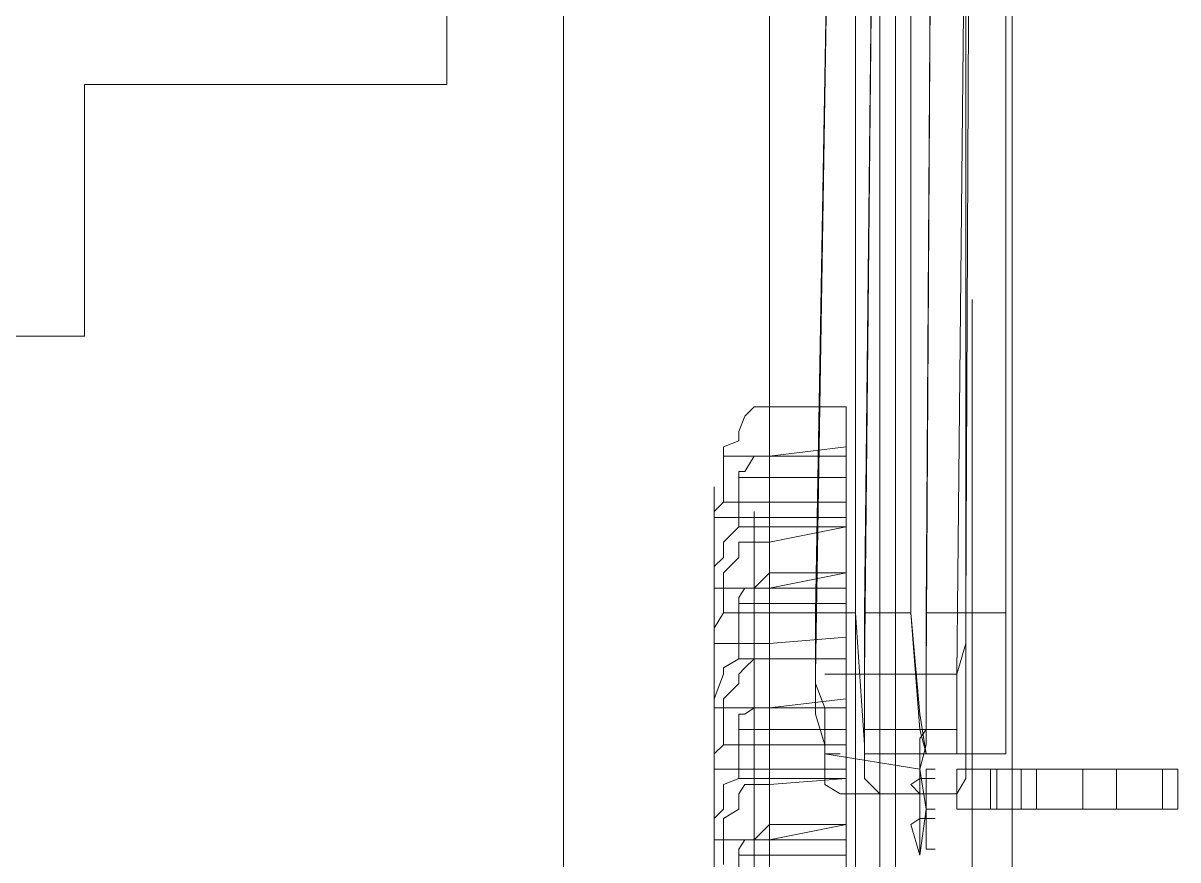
# Model space of a CAD drawing. Header units: millimetres. Extents: x 40 to 176, y -32 to 59.
# Drawn here: x 117.31 to 117.835, y 1.788 to 2.169 of the extents above; entities that cross this region are included whole.
import ezdxf

# ---------------------------------------------------------------- set-up
doc = ezdxf.new("R2010")
doc.units = ezdxf.units.MM
doc.layers.add('15 - Quadro de medição', color=6, linetype='Continuous')

msp = doc.modelspace()

# ---------------------------------------------------------------- linework, layer by layer
at = {"layer": '15 - Quadro de medição', "color": 7, "linetype": 'Continuous', "lineweight": 20, "true_color": 0x000007}
for points in [[(117.64893, 1.40333), (117.64893, 1.40752), (117.64893, 5.09357)], [(117.64893, 4.94411), (117.64893, 1.72598), (117.64893, 1.72598)], [(117.71737, 4.91478), (117.71318, 4.91199), (117.7062, 4.89662), (117.7062, 1.4578), (117.71737, 1.43965), (117.75927, 1.43965)], [(117.75927, 1.82934), (117.75927, 4.88964), (117.75927, 4.88964)], [(117.7062, 4.85472), (117.69921, 4.85472), (117.69921, 1.5039), (117.7062, 1.5039)], [(117.70201, 2.69394), (117.70201, 2.62689), (117.69921, 2.62689), (117.69223, 2.61572), (117.69223, 2.60175), (117.68804, 2.54448), (117.68804, 1.90058), (117.69223, 1.84052), (117.69223, 1.82515), (117.69921, 1.81817), (117.73413, 1.81817), (117.73832, 1.82515), (117.73832, 2.61572), (117.73413, 2.62689)], [(117.68385, 2.62689), (117.68385, 2.61572), (117.68106, 2.61153), (117.68106, 2.54448), (117.66988, 1.90058), (117.66988, 1.85448), (117.67407, 1.84052), (117.67407, 1.82236), (117.68106, 1.81817)], [(117.70201, 2.60873), (117.70201, 2.60175), (117.69921, 2.59756), (117.69921, 2.54448), (117.69223, 1.90058), (117.69223, 1.83633)], [(117.75648, 2.60873), (117.75648, 1.83633), (117.72016, 1.83633)], [(117.73134, 1.83633), (117.73413, 1.83633), (117.73413, 1.87264), (117.73832, 1.88661), (117.73832, 1.90058), (117.74112, 2.54448), (117.74112, 2.59058), (117.73832, 2.59756), (117.73832, 2.60873)], [(117.71737, 1.8475), (117.71318, 1.90058), (117.71318, 2.58359), (117.71737, 2.60175)], [(117.71737, 2.59058), (117.69921, 2.59058), (117.69921, 2.56543), (117.69223, 1.87264), (117.69223, 1.8475), (117.71737, 1.8475)], [(117.71737, 1.8475), (117.73413, 1.8475), (117.73413, 1.87264), (117.74112, 2.56543), (117.74112, 2.58359), (117.73832, 2.59058), (117.71737, 2.59058)], [(117.68106, 2.56543), (117.66988, 1.87264), (117.66988, 1.86845), (117.67407, 1.85728), (117.67407, 1.83633)], [(117.71737, 1.82934), (117.71737, 1.84331), (117.72016, 1.8475), (117.72016, 1.87264), (117.72436, 2.56543)], [(117.68106, 2.54448), (117.68804, 2.54448), (117.68804, 1.90058)], [(117.71318, 1.90058), (117.71318, 2.54448), (117.71318, 2.54448)], [(117.72436, 2.54448), (117.72016, 1.90058), (117.73832, 1.90058), (117.73832, 2.54448)], [(117.74112, 2.54448), (117.75648, 2.54448), (117.75648, 1.90058)], [(117.63496, 2.46207), (117.63496, 2.48302), (117.63496, 2.48722), (117.63776, 2.4942), (117.64195, 2.4942), (117.64893, 2.49839), (117.64893, 1.99416), (117.64195, 1.99416), (117.63776, 1.98997), (117.63496, 1.98299), (117.63496, 1.9788), (117.62798, 1.976), (117.62798, 1.97181)], [(117.55535, 2.39363), (117.55535, 1.72878), (117.55535, 1.72878)], [(117.74112, 1.63659), (117.74112, 2.04305), (117.74112, 2.04305)], [(117.68385, 1.99416), (117.64893, 1.99416), (117.64893, 1.99416)], [(117.68385, 1.99416), (117.68385, 1.97181), (117.68385, 1.97181)], [(117.64893, 1.97181), (117.68385, 1.976), (117.68385, 1.976)], [(117.64893, 1.9327), (117.64893, 1.97181), (117.64195, 1.97181), (117.63776, 1.96483), (117.63496, 1.96483), (117.63496, 1.93969), (117.62798, 1.9327), (117.62798, 1.92572), (117.62379, 1.92153), (117.62379, 1.91175)], [(117.62798, 1.95086), (117.62798, 1.97181), (117.68385, 1.97181), (117.68385, 1.95086)], [(117.68804, 1.96483), (117.68804, 1.49691), (117.68804, 1.46479), (117.69223, 1.45361), (117.74112, 1.45361), (117.74112, 1.50669), (117.73832, 1.50669), (117.73832, 1.60726), (117.74112, 1.60726), (117.74112, 1.63659), (117.7495, 1.63659)], [(117.68385, 1.96203), (117.63496, 1.96203), (117.63496, 1.96203)], [(117.62379, 1.95784), (117.62379, 1.44663), (117.62379, 1.44663)], [(117.64893, 1.94388), (117.62379, 1.94388), (117.62379, 1.94667), (117.62798, 1.95086), (117.68385, 1.95086), (117.68385, 1.94388)], [(117.64195, 1.94667), (117.64195, 1.44244), (117.64195, 1.44244)], [(117.64893, 1.94388), (117.68385, 1.94388), (117.68385, 1.94388)], [(117.68385, 1.94388), (117.68385, 1.91873), (117.68385, 1.91873)], [(117.68385, 1.93969), (117.64893, 1.9327), (117.63776, 1.9327), (117.63496, 1.9327), (117.63496, 1.92572), (117.62798, 1.91873), (117.62798, 1.91175), (117.68385, 1.91175), (117.68385, 1.91873)], [(117.64893, 1.93969), (117.63496, 1.93969), (117.63496, 1.93969)], [(117.68385, 1.93969), (117.64893, 1.93969), (117.64893, 1.93969)], [(117.64893, 1.87963), (117.64893, 1.91873), (117.64195, 1.91175), (117.63776, 1.91175), (117.63496, 1.90756), (117.63496, 1.90477)], [(117.68385, 1.91873), (117.64893, 1.91175), (117.64893, 1.91175)], [(117.64893, 1.91873), (117.68385, 1.91873), (117.68385, 1.91873)], [(117.64893, 1.91175), (117.62379, 1.91175), (117.62379, 1.91175)], [(117.62798, 1.91175), (117.62798, 1.90058), (117.68385, 1.90058), (117.68385, 1.91175)], [(117.63496, 1.90477), (117.63496, 1.87963), (117.62798, 1.87543), (117.62798, 1.87264), (117.62379, 1.86147), (117.62379, 1.85728)], [(117.68385, 1.90477), (117.63496, 1.90477), (117.63496, 1.90477)], [(117.62798, 1.90058), (117.62379, 1.89359), (117.62379, 1.88661)], [(117.69921, 1.81817), (117.69223, 1.82515), (117.69223, 1.84052), (117.68804, 1.90058), (117.66988, 1.90058), (117.66988, 1.85448), (117.67407, 1.84052), (117.67407, 1.82236), (117.68106, 1.81817)], [(117.68385, 1.90058), (117.68385, 1.8894), (117.68385, 1.8894)], [(117.69223, 1.90058), (117.71318, 1.90058), (117.71318, 1.90058)], [(117.69223, 1.90058), (117.69223, 1.83633), (117.72016, 1.83633)], [(117.72016, 1.83633), (117.71737, 1.85448), (117.71318, 1.90058)], [(117.71737, 1.81817), (117.71737, 1.82934), (117.72016, 1.84052), (117.72016, 1.90058)], [(117.71737, 1.81817), (117.71737, 1.82934), (117.72016, 1.84052), (117.72016, 1.90058)], [(117.73134, 1.83633), (117.73413, 1.83633), (117.73413, 1.87264), (117.73832, 1.88661), (117.73832, 1.90058), (117.75648, 1.90058), (117.75648, 1.83633)], [(117.73413, 1.81817), (117.73832, 1.82515), (117.73832, 1.90058)], [(117.64893, 1.88661), (117.62379, 1.88661), (117.62379, 1.88661)], [(117.64893, 1.88661), (117.68385, 1.8894), (117.68385, 1.8894)], [(117.68385, 1.8894), (117.68385, 1.85728), (117.68385, 1.85728)], [(117.68385, 1.87963), (117.64893, 1.87963), (117.64195, 1.87963), (117.63776, 1.87543), (117.63496, 1.87264), (117.63496, 1.86845), (117.62798, 1.86147), (117.62798, 1.85728), (117.68385, 1.85728)], [(117.64893, 1.87963), (117.63496, 1.87963), (117.63496, 1.87963)], [(117.68385, 1.87963), (117.64893, 1.87963), (117.64893, 1.87963)], [(117.67407, 1.87264), (117.72016, 1.87264), (117.72016, 1.87264)], [(117.67407, 1.87264), (117.72016, 1.87264), (117.72016, 1.87264)], [(117.73413, 1.87264), (117.71318, 1.87264), (117.71318, 1.87264)], [(117.73413, 1.87264), (117.71318, 1.87264), (117.71318, 1.87264)], [(117.64893, 1.85728), (117.68385, 1.86147), (117.68385, 1.86147)], [(117.64893, 1.85728), (117.62379, 1.85728), (117.62379, 1.85728)], [(117.62798, 1.85728), (117.62798, 1.84052), (117.68385, 1.84052), (117.68385, 1.85728)], [(117.63496, 1.82515), (117.63496, 1.8475), (117.63496, 1.85448), (117.63776, 1.85448), (117.64195, 1.85728), (117.64893, 1.85728), (117.64893, 1.82236)], [(117.68385, 1.85728), (117.64893, 1.85728), (117.64893, 1.85728)], [(117.68385, 1.8475), (117.63496, 1.8475), (117.63496, 1.8475)], [(117.72016, 1.83633), (117.71737, 1.8475), (117.71737, 1.8475)], [(117.62798, 1.84052), (117.62379, 1.83633), (117.62379, 1.82934)], [(117.68385, 1.84052), (117.68385, 1.82934), (117.68385, 1.82934)], [(117.67407, 1.83633), (117.71737, 1.82934), (117.71737, 1.82934)], [(117.67407, 1.83633), (117.68106, 1.83633), (117.68106, 1.83633)], [(117.64893, 1.82934), (117.62379, 1.82934), (117.62379, 1.82934)], [(117.64893, 1.82934), (117.68385, 1.82934), (117.68385, 1.82934)], [(117.68385, 1.82934), (117.68385, 1.8042), (117.68385, 1.8042)], [(117.71737, 1.82515), (117.71737, 1.79722), (117.71737, 1.80699), (117.71318, 1.8042), (117.71737, 1.79023), (117.71737, 1.82934), (117.71737, 1.82515), (117.71318, 1.82236), (117.71737, 1.81817)], [(117.72016, 1.82515), (117.71737, 1.82515), (117.71737, 1.82934)], [(117.71737, 1.81118), (117.71737, 1.82934), (117.72016, 1.81118)], [(117.71737, 1.82934), (117.72016, 1.81118), (117.71737, 1.79023), (117.71737, 1.80699), (117.71737, 1.79722), (117.71737, 1.82515), (117.71737, 1.81817), (117.71737, 1.82236)], [(117.72016, 1.82934), (117.72436, 1.82934), (117.72436, 1.82934)], [(117.72016, 1.82934), (117.72436, 1.82934), (117.72436, 1.82934)], [(117.7495, 1.81118), (117.7495, 1.82934), (117.7495, 1.82934)], [(117.7495, 1.82934), (117.7495, 1.81118), (117.7495, 1.81118)], [(117.75229, 1.82934), (117.8347, 1.82934), (117.8347, 1.82934)], [(117.75927, 1.81118), (117.75927, 1.82934), (117.75927, 1.82934)], [(117.76346, 1.82934), (117.76346, 1.81118), (117.76346, 1.81118)], [(117.77045, 1.82934), (117.77045, 1.81118), (117.77045, 1.81118)], [(117.7914, 1.82934), (117.7914, 1.81118), (117.7914, 1.81118)], [(117.7914, 1.82934), (117.7914, 1.81118), (117.7914, 1.81118)], [(117.80676, 1.81118), (117.80676, 1.82934), (117.80676, 1.82934)], [(117.82772, 1.82934), (117.82772, 1.81118), (117.82772, 1.81118)], [(117.8347, 1.81118), (117.8347, 1.82934), (117.8347, 1.82934)], [(117.8347, 1.82934), (117.8347, 1.81118), (117.8347, 1.81118)], [(117.64893, 1.79722), (117.62379, 1.79722), (117.62379, 1.80699), (117.62798, 1.81118), (117.62798, 1.82236), (117.63496, 1.82515), (117.64893, 1.82515)], [(117.68385, 1.82515), (117.64893, 1.82515), (117.64893, 1.82515)], [(117.68385, 1.82515), (117.64893, 1.82236), (117.64893, 1.82236)], [(117.71737, 1.82515), (117.71318, 1.82236), (117.71318, 1.82236)], [(117.71737, 1.82515), (117.71737, 1.81817), (117.71737, 1.81817)], [(117.72016, 1.82515), (117.72436, 1.82515), (117.72436, 1.82515)], [(117.72016, 1.82515), (117.72436, 1.82515), (117.72436, 1.82515)], [(117.68385, 1.79722), (117.62798, 1.79722), (117.62798, 1.80699), (117.63496, 1.81118), (117.63496, 1.81817), (117.63776, 1.82236), (117.64893, 1.82236)], [(117.68106, 1.81817), (117.69921, 1.81817), (117.69921, 1.81817)], [(117.72016, 1.81118), (117.71737, 1.79023), (117.71737, 1.81118)], [(117.71737, 1.80699), (117.72016, 1.80699), (117.72016, 1.80699)], [(117.72016, 1.81118), (117.72436, 1.81118), (117.72436, 1.81118)], [(117.72016, 1.81118), (117.72436, 1.81118), (117.72436, 1.81118)], [(117.72016, 1.80699), (117.72436, 1.80699), (117.72436, 1.80699)], [(117.72016, 1.80699), (117.72436, 1.80699), (117.72436, 1.80699)], [(117.8347, 1.81118), (117.75229, 1.81118), (117.75229, 1.81118)], [(117.75927, 1.6324), (117.75927, 1.81118), (117.75927, 1.81118)], [(117.64893, 1.76509), (117.64893, 1.8042), (117.64195, 1.79722), (117.63776, 1.79722), (117.63496, 1.79303), (117.63496, 1.79023), (117.63496, 1.76509), (117.62798, 1.7609), (117.62798, 1.75811), (117.62379, 1.74693), (117.62379, 1.74274)], [(117.68385, 1.8042), (117.64893, 1.79722), (117.64893, 1.79722)], [(117.64893, 1.8042), (117.68385, 1.8042), (117.68385, 1.8042)], [(117.68385, 1.77487), (117.68385, 1.8042), (117.68385, 1.8042)], [(117.71318, 1.8042), (117.71737, 1.79023), (117.71737, 1.8042)], [(117.62798, 1.79722), (117.62798, 1.78604), (117.62798, 1.78604)], [(117.72016, 1.79303), (117.72436, 1.79303), (117.72436, 1.79303)], [(117.72016, 1.79303), (117.72436, 1.79303), (117.72436, 1.79303)], [(117.68385, 1.79023), (117.63496, 1.79023), (117.63496, 1.79023)]]:
    msp.add_lwpolyline(points, dxfattribs=at)
for points in [[(117.07347, 2.43693), (117.07347, 2.17294), (117.0581, 2.17294), (117.0581, 2.18691), (117.03715, 2.18691), (117.03715, 2.04025), (117.1014, 2.04025), (117.15168, 2.02628), (117.33745, 2.02628), (117.33745, 2.14082), (117.50227, 2.14082), (117.50227, 2.45788), (117.33745, 2.45788), (117.33745, 2.57242), (117.15168, 2.57242), (117.1014, 2.55845), (117.03715, 2.55845), (117.03715, 2.45509), (117.05112, 2.43693)], [(117.72016, 1.79303), (117.72016, 1.82934)], [(117.72016, 1.81817), (117.72016, 1.82934)], [(117.72016, 1.80699), (117.72016, 1.79303), (117.72016, 1.82934)], [(117.73413, 1.81118), (117.75229, 1.81118), (117.75229, 1.82934), (117.73413, 1.82934)], [(117.71737, 1.81118), (117.71737, 1.82515)], [(117.72016, 1.82515), (117.72016, 1.81817)], [(117.72016, 1.81118), (117.72016, 1.82515)], [(117.72016, 1.82515), (117.72016, 1.81118)], [(117.72016, 1.81817), (117.72016, 1.80699)], [(117.72016, 1.81118), (117.72016, 1.81817)], [(117.71737, 1.81118), (117.71737, 1.79722)], [(117.71737, 1.80699), (117.71737, 1.79722)]]:
    msp.add_lwpolyline(points, close=True, dxfattribs=at)

doc.saveas('drawing.dxf')
